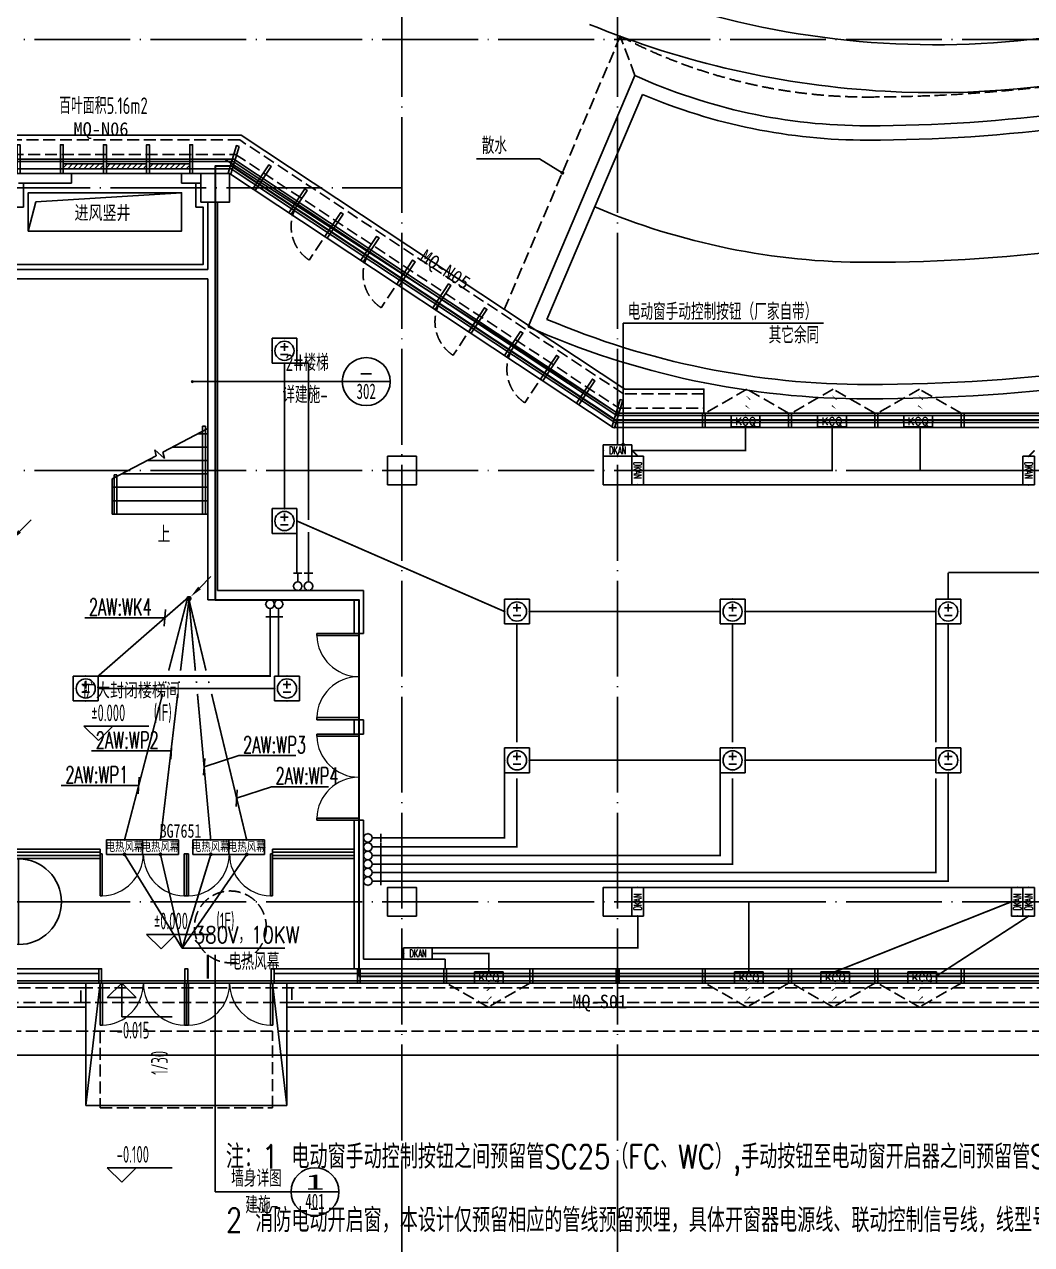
# Model space of a CAD drawing. Extents: x -228436 to 663611, y -207485 to 163917.
# Drawn here: x 120 to 21140, y -7156 to 18312 of the extents above; entities that cross this region are included whole.
import ezdxf
from ezdxf.enums import TextEntityAlignment as Align

# ---------------------------------------------------------------- set-up
doc = ezdxf.new("R2010")
doc.units = 0
doc.header["$LTSCALE"] = 1000
for name, pattern in [('13#楼幕墙$0$DASH', [0.35, 0.25, -0.1]), ('DASH', [0.35, 0.25, -0.1]), ('X-104 13#平面$0$109 3#平面$0$DASH', [0.35, 0.25, -0.1]), ('X-104 13#平面$0$109-34 轴网$0$L1$0$$AUDIT_BAD_LTYPE1', [0]), ('X-104 13#平面$0$ACAD_ISO05W100', [34, 24, -3, 0.5, -3, 0.5, -3]), ('X-104 13#平面$0$DASH', [0.35, 0.25, -0.1]), ('X-104 13#平面$0$DOTE', [2.42, 2, -0.2, 0.02, -0.2])]:
    doc.linetypes.add(name, pattern=pattern)
doc.layers.get('0').update_dxf_attribs({"linetype": 'CONTINUOUS'})
doc.layers.get('Defpoints').update_dxf_attribs({"linetype": 'CONTINUOUS'})
doc.layers.add('13#楼幕墙$0$04-不打印_辅助线', color=8, linetype='CONTINUOUS', plot=False)
doc.layers.add('X-104 13#平面$0$04-不打印_辅助线', color=8, linetype='CONTINUOUS', plot=False)
for name, color, linetype in [('13#楼幕墙$0$A-C_幕墙龙骨', 8, 'CONTINUOUS'), ('13#楼幕墙$0$A-C_玻璃幕墙', 8, 'CONTINUOUS'), ('13#楼幕墙$0$A-C_窗', 8, 'CONTINUOUS'), ('13#楼幕墙$0$A-C_门', 8, 'CONTINUOUS'), ('DIM-动力', 80, 'CONTINUOUS'), ('DIM-插座', 80, 'CONTINUOUS'), ('EQUIP-动力', 80, 'CONTINUOUS'), ('EQUIP-照明', 80, 'CONTINUOUS'), ('LWIRE', 80, 'CONTINUOUS'), ('TEL_TEXT', 7, 'CONTINUOUS'), ('WIRE-动力控制', 160, 'DASH'), ('WIRE-插座', 160, 'CONTINUOUS'), ('X-104 13#平面$0$01-标注_标高', 8, 'CONTINUOUS'), ('X-104 13#平面$0$01-标注_符号', 8, 'CONTINUOUS'), ('X-104 13#平面$0$02-TEXT_房间', 9, 'CONTINUOUS'), ('X-104 13#平面$0$02-TEXT_标注', 8, 'CONTINUOUS'), ('X-104 13#平面$0$02-TEXT_门窗', 8, 'CONTINUOUS'), ('X-104 13#平面$0$A-C_玻璃幕墙', 8, 'CONTINUOUS'), ('X-104 13#平面$0$A-C_门', 8, 'CONTINUOUS'), ('X-104 13#平面$0$A-E_栏杆', 8, 'CONTINUOUS'), ('X-104 13#平面$0$A-E_楼梯', 171, 'CONTINUOUS'), ('X-104 13#平面$0$A-E_电梯', 8, 'CONTINUOUS'), ('X-104 13#平面$0$A-I_卫-洁具', 8, 'CONTINUOUS'), ('X-104 13#平面$0$A-O_散水', 8, 'CONTINUOUS'), ('X-104 13#平面$0$A-SUR_保温', 8, 'CONTINUOUS'), ('X-104 13#平面$0$A-TECH_结构', 8, 'CONTINUOUS'), ('X-104 13#平面$0$A_AXIS-轴线', 8, 'X-104 13#平面$0$DOTE'), ('X-104 13#平面$0$A_STR-砌块墙', 7, 'CONTINUOUS'), ('X-104 13#平面$0$A_STR-砼柱', 7, 'CONTINUOUS'), ('X-104 13#平面$0$DIM_SYMB', 3, 'CONTINUOUS'), ('X-104 13#平面$0$DOOR_FIRE', 8, 'CONTINUOUS'), ('X-104 13#平面$0$M-场地 车库入口', 8, 'CONTINUOUS'), ('X-104 13#平面$0$M-绿化 首层轮廓', 197, 'CONTINUOUS'), ('X-104 13#平面$0$M-道路 边线', 151, 'CONTINUOUS'), ('内审意见修改', 2, 'CONTINUOUS')]:
    doc.layers.add(name, color=color, linetype=linetype)
doc.layers.add('X-104 13#平面$0$000套内', color=8, linetype='CONTINUOUS', lineweight=30, plot=False)
doc.styles.add('_TEL_DIM', font='ROMANS2', dxfattribs={"width": 0.8, "height": 3.5, "bigfont": 'HZDF2'})
doc.styles.get("Standard").update_dxf_attribs({"font": 'GBENOR', "bigfont": 'GBCBIG'})
doc.styles.add('X-104 13#平面$0$_TCH_AXIS', font='STXIHEI.TTF', dxfattribs={"width": 0.75})
doc.styles.add('X-104 13#平面$0$_TCH_DIM', font='ros1.shx', dxfattribs={"width": 0.8, "bigfont": 'jd.shx'})
doc.styles.add('X-104 13#平面$0$_TCH_LABEL', font='STXIHEI.TTF', dxfattribs={"width": 0.75})
doc.styles.add('X-104 13#平面$0$_TCH_SPACE', font='STXIHEI.TTF', dxfattribs={"width": 0.75, "height": 5})
doc.styles.add('X-104 13#平面$0$_TCH_WINDOW', font='STXIHEI.TTF', dxfattribs={"width": 0.75, "height": 3.5})
doc.styles.add('X-104 13#平面$0$Standard', font='ros1.shx', dxfattribs={"width": 0.75, "bigfont": 'jd.shx'})

# ---------------------------------------------------------------- blocks, each defined once
blk = doc.blocks.new('X-104 13#平面$0$轴网')
at = {"layer": 'X-104 13#平面$0$A_AXIS-轴线', "linetype": 'X-104 13#平面$0$DOTE'}
for p, q in [((8000, -7401), (8000, 24620.3)), ((12500, -7401), (12500, 24620.3)), ((60408.4, 18000), (-2925, 18000)), ((60408.4, 9000), (-2925, 9000)), ((60408.4, 0), (-2925, 0))]:
    blk.add_line(p, q, dxfattribs=at)
blk = doc.blocks.new('13#楼幕墙$0$A$C1D2C5D5E')
at = {"layer": '13#楼幕墙$0$04-不打印_辅助线'}
for points in [[(0, 893), (0, -893)], [(-200, -400), (-200, 400)], [(-893, 0), (893, 0)]]:
    blk.add_lwpolyline(points, dxfattribs=at)
blk.add_circle((0, 0), 893, dxfattribs=at)
blk = doc.blocks.new('*U148')
h = blk.add_hatch()
h.set_pattern_fill('ANSI31', color=256, scale=50)
h.set_pattern_definition([(45, (-55312.376, 120006.8), (-56.1266, 56.1266), [])])
h.paths.add_polyline_path([(-840, 100), (0, 100), (0, 200), (-840, 200)])
for points in [[(-840, 0), (0, 0), (0, 300), (-840, 300)], [(-840, 100), (0, 100), (0, 200), (-840, 200)]]:
    blk.add_lwpolyline(points, close=True)
blk = doc.blocks.new('13#楼幕墙$0$A$C62EA228A')
at = {"linetype": '13#楼幕墙$0$DASH'}
blk.add_lwpolyline([(10, -300), (-860, -797), (-1730, -300)], dxfattribs=at)
at = {"layer": '13#楼幕墙$0$A-C_玻璃幕墙', "color": 1}
blk.add_lwpolyline([(-889, -674, 0, 25, 0), (-792, -580, 0, 0, 0), (-890, -456, 25, 0, 0), (-786, -374, 0, 0, 0)], format="xyseb", dxfattribs=at)
blk = doc.blocks.new('13#楼幕墙$0$A$C19832372')
blk.add_lwpolyline([(-384, -466), (-334, -498), (-8, 5), (-59, 38)], close=True)
blk = doc.blocks.new('13#楼幕墙$0$A$C7A413A1D')
blk.add_lwpolyline([(-70, -300), (-10, -300), (-10, 0), (-70, 0)], close=True)
blk = doc.blocks.new('*U133')
at = {"layer": '13#楼幕墙$0$A-C_幕墙龙骨', "rotation": 32.87626175215657}
blk.add_blockref('13#楼幕墙$0$A$C19832372', (40, 300), dxfattribs=at)
blk = doc.blocks.new('*U134')
at = {"layer": '13#楼幕墙$0$A-C_幕墙龙骨', "color": 0, "linetype": 'ByBlock', "lineweight": -2}
for p in [(0, 0), (900, 0), (1800, 0), (2700, 0), (3600, 0)]:
    blk.add_blockref('*U133', p, dxfattribs=at)
blk = doc.blocks.new('13#楼幕墙$0$A$C2CD63A88')
at = {"linetype": '13#楼幕墙$0$DASH'}
blk.add_lwpolyline([(-10, 720), (-10, -120)], dxfattribs=at)
blk.add_arc((-10, 720), 840, 270, 360, dxfattribs=at)
blk = doc.blocks.new('13#楼幕墙$0$$DorLib2D$00000002')
for p, q in [((-0.5, 0), (-0.5, 0.4875)), ((-0.475, 0.4875), (-0.5, 0.4875)), ((-0.475, 0), (-0.475, 0.4875)), ((0.475, 0), (0.475, 0.4875)), ((0.475, 0.4875), (0.5, 0.4875)), ((0.5, 0), (0.5, 0.4875)), ((-0.5, 0), (-0.475, 0)), ((0.5, 0), (0.475, 0))]:
    blk.add_line(p, q)
at = {"lineweight": 13}
for centre, start, end in [((-0.4875, 0), 0, 88.53072), ((0.4875, 0), 91.46928, 180)]:
    blk.add_arc(centre, 0.4875, start, end, dxfattribs=at)
blk = doc.blocks.new('13#楼幕墙')
at = {"layer": '13#楼幕墙$0$A-C_幕墙龙骨'}
for points in [[(4604, 15766), (4546, 15783), (4374, 15209), (4431, 15191)], [(12381, 9909), (12438, 9891), (12611, 10466), (12554, 10483)]]:
    blk.add_lwpolyline(points, close=True, dxfattribs=at)
at = {"layer": '13#楼幕墙$0$A-C_玻璃幕墙'}
for p, q in [((4478, 15450), (-850, 15450)), ((4432, 15300), (-700, 15300)), ((12440, 10000), (4432, 15300)), ((12485, 10150), (4478, 15450)), ((4402, 15200), (-600, 15200)), ((12410, 9900), (4402, 15200)), ((38000, 10000), (12440, 10000)), ((37850, 10150), (12485, 10150)), ((38100, 9900), (12410, 9900)), ((-700, -1500), (1670, -1500)), ((-600, -1400), (1670, -1400)), ((5330, -1400), (21800, -1400)), ((5330, -1500), (21900, -1500)), ((-850, -1650), (1670, -1650)), ((5330, -1650), (22050, -1650))]:
    blk.add_line(p, q, dxfattribs=at)
blk.add_lwpolyline([(4493, 15500), (-900, 15500), (-900, -1700), (22100, -1700), (22100, -1100), (58400, -1100), (58400, 18960), (53293, 23245), (37800, 14300), (37800, 10200), (12500, 10200), (4493, 15500)], dxfattribs=at)
blk.add_blockref('13#楼幕墙$0$A$C1D2C5D5E', (0, 0))
at = {"layer": '13#楼幕墙$0$A-C_幕墙龙骨'}
for name, p in [('*U134', (0, 15500)), ('13#楼幕墙$0$A$C7A413A1D', (14340, 10200)), ('13#楼幕墙$0$A$C7A413A1D', (16140, 10200)), ('13#楼幕墙$0$A$C7A413A1D', (17940, 10200)), ('13#楼幕墙$0$A$C7A413A1D', (19740, 10200)), ('13#楼幕墙$0$A$C7A413A1D', (1740, -1400)), ('13#楼幕墙$0$A$C7A413A1D', (3540, -1400)), ('13#楼幕墙$0$A$C7A413A1D', (5340, -1400)), ('13#楼幕墙$0$A$C7A413A1D', (7140, -1400)), ('13#楼幕墙$0$A$C7A413A1D', (8940, -1400)), ('13#楼幕墙$0$A$C7A413A1D', (10740, -1400)), ('13#楼幕墙$0$A$C7A413A1D', (12540, -1400)), ('13#楼幕墙$0$A$C7A413A1D', (14340, -1400)), ('13#楼幕墙$0$A$C7A413A1D', (16140, -1400)), ('13#楼幕墙$0$A$C7A413A1D', (17940, -1400)), ('13#楼幕墙$0$A$C7A413A1D', (19740, -1400))]:
    blk.add_blockref(name, p, dxfattribs=at)
at = {"layer": '13#楼幕墙$0$A-C_幕墙龙骨', "rotation": 359.3762617522031}
for p in [(5278, 15340), (6028, 14843), (6779, 14347), (7529, 13850), (8280, 13353), (9030, 12856), (9781, 12360), (10531, 11863), (11282, 11366), (12032, 10869)]:
    blk.add_blockref('13#楼幕墙$0$A$C19832372', p, dxfattribs=at)
at = {"layer": '13#楼幕墙$0$A-C_窗', "rotation": 180}
for p in [(930, 15500), (1830, 15500), (2730, 15500)]:
    blk.add_blockref('*U148', p, dxfattribs=at)
at = {"layer": '13#楼幕墙$0$A-C_窗', "xscale": -1}
for name, p, rotation in [('13#楼幕墙$0$A$C2CD63A88', (6121, 13499), 326.5000000000051), ('13#楼幕墙$0$A$C2CD63A88', (7622, 12505), 326.5000000000002), ('13#楼幕墙$0$A$C2CD63A88', (9123, 11512), 326.4999420099859), ('13#楼幕墙$0$A$C2CD63A88', (10624, 10518), 326.4999999998761), ('13#楼幕墙$0$A$C62EA228A', (16060, 9900), 180), ('13#楼幕墙$0$A$C62EA228A', (17860, 9900), 180), ('13#楼幕墙$0$A$C62EA228A', (19660, 9900), 180)]:
    blk.add_blockref(name, p, dxfattribs=dict(at, rotation=rotation))
at = {"layer": '13#楼幕墙$0$A-C_窗'}
for p in [(10660, -1400), (16060, -1400), (17860, -1400), (19660, -1400)]:
    blk.add_blockref('13#楼幕墙$0$A$C62EA228A', p, dxfattribs=at)
at = {"layer": '13#楼幕墙$0$A-C_门', "xscale": -1800, "yscale": -1800, "zscale": 100}
for p in [(2603, -1700), (4403, -1700)]:
    blk.add_blockref('13#楼幕墙$0$$DorLib2D$00000002', p, dxfattribs=at)
blk = doc.blocks.new('X-104 13#平面$0$jtrsyt')
at = {"ltscale": 0.02}
for p, q in [((62, 422), (-4493, -3005)), ((0, 0), (-4075, -3066))]:
    blk.add_line(p, q, dxfattribs=at)
for centre, radius, start, end in [((9589, 7215), 11700, 215.4896, 239.9998), ((9589, 7215), 12000, 216.9589, 239.9998), ((9589, 7215), 14550, 216.9589, 239.9998), ((9589, 7215), 17400, 215.971, 239.9998), ((20030, 25300), 32583, 239.9998, 270), ((9589, 7215), 17100, 216.9589, 239.9998), ((20030, 25300), 32883, 239.9998, 270), ((20030, 25300), 35433, 239.9998, 270), ((20030, 25300), 37983, 239.9998, 270), ((20030, 25300), 38283, 239.9998, 270)]:
    blk.add_arc(centre, radius, start, end, dxfattribs=at)
blk = doc.blocks.new('X-104 13#平面$0$A$C0BB3323F')
at = {"layer": 'Defpoints'}
blk.add_lwpolyline([(59300, 600), (59300, 20660), (54205, 24935), (38700, 16000), (38700, 11900), (13400, 11900), (5393, 17200), (0, 17200), (0, 0), (23000, 0), (23000, 600)], close=True, dxfattribs=at)
at = {"layer": 'X-104 13#平面$0$M-绿化 首层轮廓'}
for p, q in [((12815, 20012), (12815, 20012)), ((24200, -1500), (-1500, -1500))]:
    blk.add_line(p, q, dxfattribs=at)
for start, end in [(266.8331, 300.0409), (247.6701, 266.8331)]:
    blk.add_arc((20034, 37588), 19000, start, end, dxfattribs=at)
at = {"layer": 'X-104 13#平面$0$M-道路 边线'}
blk.add_arc((20034, 37588), 18000, 247.6701, 300.0409, dxfattribs=at)
blk = doc.blocks.new('X-104 13#平面$0$$DorLib2D$00000002')
for p, q in [((-0.5, 0), (-0.5, 0.4875)), ((-0.475, 0.4875), (-0.5, 0.4875)), ((-0.475, 0), (-0.475, 0.4875)), ((0.475, 0), (0.475, 0.4875)), ((0.475, 0.4875), (0.5, 0.4875)), ((0.5, 0), (0.5, 0.4875)), ((-0.5, 0), (-0.475, 0)), ((0.5, 0), (0.475, 0))]:
    blk.add_line(p, q)
at = {"lineweight": 13}
for centre, start, end in [((-0.4875, 0), 0, 88.53072), ((0.4875, 0), 91.46928, 180)]:
    blk.add_arc(centre, 0.4875, start, end, dxfattribs=at)
blk = doc.blocks.new('_FZHK')
blk.add_lwpolyline([(-0.5, -0.5), (0.5, -0.5), (0.5, 0.5), (-0.5, 0.5)], close=True)
blk = doc.blocks.new('X-104 13#平面$0$$WINLIB2D$00000001')
at = {"color": 0}
for points in [[(-0.5, 0.5), (-0.5, -0.5)], [(-0.5, 0.5), (0.5, 0.5)], [(0.5, -0.5), (0.5, 0.5)], [(0.5, 0.167), (-0.5, 0.167)], [(0.5, -0.167), (-0.5, -0.167)], [(-0.5, -0.5), (0.5, -0.5)]]:
    blk.add_lwpolyline(points, dxfattribs=at)
blk = doc.blocks.new('X-104 13#平面')
at = {"layer": 'X-104 13#平面$0$000套内'}
blk.add_lwpolyline([(7100, -1550), (21950, -1550), (21950, -950), (48400, -950), (48400, 11050), (53400, 11050), (53400, 18100), (58250, 18100), (58250, 18890), (53289.1, 23052.7), (37950, 14213.3), (37950, 10050), (12454.9, 10050), (4447.4, 15350), (4100, 15350), (4100, 6300), (7100, 6300), (7100, -1550)], dxfattribs=at)
at = {"layer": 'X-104 13#平面$0$01-标注_标高'}
for p, q in [((1663.1, 3362.9), (1363.1, 3662.9)), ((1363.1, 3662.9), (2719.6, 3662.9)), ((1663.1, 3362.9), (1963.1, 3662.9)), ((2970.8, -981.7), (2670.8, -681.7)), ((2670.8, -681.7), (4027.4, -681.7)), ((2970.8, -981.7), (3270.8, -681.7)), ((2150, -1700), (1850, -2000)), ((2150, -1700), (2450, -2000)), ((2150, -1700), (2150, -2400)), ((1850, -2000), (2450, -2000)), ((2150, -2400), (3206.6, -2400)), ((2150, -5851.9), (1850, -5551.9)), ((1850, -5551.9), (3206.6, -5551.9)), ((2150, -5851.9), (2450, -5551.9))]:
    blk.add_line(p, q, dxfattribs=at)
at = {"layer": 'X-104 13#平面$0$01-标注_符号'}
for p, q in [((10870.5, 15503.9), (9558.6, 15503.9)), ((11345.8, 15214.3), (10870.5, 15503.9)), ((3638.9, 10856.8), (4946, 10856.8)), ((4946, 10856.8), (6753.4, 10856.8)), ((7753.4, 10856.8), (6753.4, 10856.8)), ((4100, -1104.8), (4100, -6052)), ((4100, -6052), (5684.1, -6052)), ((6684.1, -6052), (5684.1, -6052))]:
    blk.add_line(p, q, dxfattribs=at)
at = {"layer": 'X-104 13#平面$0$01-标注_符号', "const_width": 40}
blk.add_lwpolyline([(11362.8, 15203.9, 1), (11328.7, 15224.7, 1)], format="xyb", close=True, dxfattribs=at)
at = {"layer": 'X-104 13#平面$0$01-标注_符号', "const_width": 50}
blk.add_lwpolyline([(3950, -1104.8), (3950, -1604.8)], dxfattribs=at)
at = {"layer": 'X-104 13#平面$0$01-标注_符号', "linetype": 'X-104 13#平面$0$109-34 轴网$0$L1$0$$AUDIT_BAD_LTYPE1'}
blk.add_lwpolyline([(3335.1, -2672.3, 0, 0, 0), (3335.1, -3482.5, 80, 0, 0), (3335.1, -3782.5, 0, 0, 0)], format="xyseb", dxfattribs=at)
at = {"layer": 'X-104 13#平面$0$01-标注_符号'}
for centre, radius in [((7253.4, 10856.8), 500), ((3623.5, 10856.8), 15.4), ((6184.1, -6052), 500)]:
    blk.add_circle(centre, radius, dxfattribs=at)
at = {"layer": 'X-104 13#平面$0$A-C_玻璃幕墙', "linetype": 'X-104 13#平面$0$DASH'}
blk.add_lwpolyline([(22100, -1700), (22100, -2700), (-900, -2700), (-900, -1700)], dxfattribs=at)
blk.add_lwpolyline([(5300, -2700), (1700, -2700), (1700, -4300), (5300, -4300)], close=True, dxfattribs=at)
at = {"layer": 'X-104 13#平面$0$A-E_栏杆'}
for p, q in [((3840, 8090), (3840, 9926)), ((3840, 9926), (3900, 9926)), ((3900, 8090), (3900, 9926)), ((1990, 8090), (1990, 8911.8)), ((1990, 8911.8), (2050, 8911.8)), ((2050, 8090), (2050, 8911.8)), ((1990, 8090), (2050, 8090)), ((3840, 8090), (3900, 8090))]:
    blk.add_line(p, q, dxfattribs=at)
at = {"layer": 'X-104 13#平面$0$A-E_楼梯'}
for p, q in [((1400, -4250), (1400, -1700)), ((1400, -1700), (5600, -1700)), ((1700, -1700), (1400, -4250)), ((5300, -1700), (5600, -4250)), ((5600, -4250), (5600, -1700)), ((1400, -4250), (5600, -4250))]:
    blk.add_line(p, q, dxfattribs=at)
at = {"layer": 'X-104 13#平面$0$A-E_电梯'}
for p, q in [((3950, 9876), (3011.8, 9382.5)), ((3748.5, 9770), (3950, 9770)), ((3950, 8090), (3950, 9876)), ((3041.6, 9250.9), (2842.5, 9431.7)), ((2842.5, 9431.7), (2870.5, 9308.2)), ((3216.2, 9490), (3950, 9490)), ((2870.5, 9308.2), (1950, 8824)), ((2683.8, 9210), (3950, 9210)), ((3011.8, 9382.5), (3041.6, 9250.9)), ((2151.5, 8930), (3950, 8930)), ((1950, 8090), (1950, 8824)), ((1950, 8650), (3950, 8650)), ((1950, 8370), (3950, 8370)), ((1950, 8090), (3950, 8090))]:
    blk.add_line(p, q, dxfattribs=at)
at = {"layer": 'X-104 13#平面$0$A-I_卫-洁具', "linetype": 'X-104 13#平面$0$DASH'}
blk.add_circle((4418.2, -525.2), 750, dxfattribs=at)
at = {"layer": 'X-104 13#平面$0$A-O_散水', "linetype": 'X-104 13#平面$0$DASH'}
for p, q in [((1300, -1800), (5700, -1800)), ((5700, -2100), (1300, -2100))]:
    blk.add_line(p, q, dxfattribs=at)
at = {"layer": 'X-104 13#平面$0$A-O_散水', "linetype": 'X-104 13#平面$0$109 3#平面$0$DASH'}
blk.add_lwpolyline([(38135.7, 22616.7), (37685.2, 23395.8), (33703.1, 21092.9, -0.1316535), (17714.7, 16796.6, -0.1214187), (12555.5, 18064.3), (10136, 12364.3)], format="xyb", dxfattribs=at)
at = {"layer": 'X-104 13#平面$0$A-O_散水'}
for points in [[(1400, -2200), (1400, -1700), (-900, -1700), (-900, 7700), (-5400, 7700), (-5400, 17700), (-600, 17700), (-600, 15500), (4492.6, 15500), (12500, 10200), (14300, 10200), (14300, 10700), (12650.5, 10700), (4643.1, 16000), (-100, 16000), (-100, 18200), (-5900, 18200), (-5900, 7200), (-1400, 7200), (-1400, -2200)], [(51800, -1600), (51800, -1100), (22100, -1100), (22100, -1700), (5600, -1700), (5600, -2200), (22600, -2200), (22600, -1600)]]:
    blk.add_lwpolyline(points, close=True, dxfattribs=at)
at = {"layer": 'X-104 13#平面$0$A-O_散水', "linetype": 'X-104 13#平面$0$DASH'}
for points in [[(1300, -2100), (1300, -1800), (-1000, -1800), (-1000, 7600), (-5500, 7600), (-5500, 17800), (-500, 17800), (-500, 15600), (4522.7, 15600), (12530.1, 10300), (14300, 10300), (14300, 10600), (12620.4, 10600), (4613, 15900), (-200, 15900), (-200, 18100), (-5800, 18100), (-5800, 7300), (-1300, 7300), (-1300, -2100)], [(51700, -1500), (51700, -1200), (22200, -1200), (22200, -1800), (5700, -1800), (5700, -2100), (22500, -2100), (22500, -1500)]]:
    blk.add_lwpolyline(points, close=True, dxfattribs=at)
at = {"layer": 'X-104 13#平面$0$A-O_散水', "linetype": 'X-104 13#平面$0$109 3#平面$0$DASH'}
blk.add_lwpolyline([(12860.6, 17247.4), (12555.5, 18064.3)], dxfattribs=at)
at = {"layer": 'X-104 13#平面$0$A-SUR_保温'}
blk.add_lwpolyline([(100, 15000), (100, 14500), (-300, 14500), (-300, 13300), (3850, 13300), (3850, 14500), (3700, 14500), (3700, 15000)], dxfattribs=at)
at = {"layer": 'X-104 13#平面$0$A-TECH_结构'}
for points in [[(58350, -1050), (58350, 18936.6), (53287.9, 23184.2), (37850, 14271.1), (37850, 10150), (12485, 10150), (4477.5, 15450), (-850, 15450), (-850, -1650), (22050, -1650), (22050, -1050)], [(200, 14000), (3400, 14000), (3400, 14800), (200, 14800)]]:
    blk.add_lwpolyline(points, close=True, dxfattribs=at)
blk.add_lwpolyline([(200, 14000), (360.6, 14608.1), (3400, 14800)], dxfattribs=at)
at = {"layer": 'X-104 13#平面$0$A_AXIS-轴线', "linetype": 'X-104 13#平面$0$DOTE'}
blk.add_line((-2925, 14900), (8000, 14900), dxfattribs=at)
at = {"layer": 'X-104 13#平面$0$A_STR-砌块墙'}
for p, q in [((0, 15200), (1100, 15200)), ((1100, 15200), (1100, 15000)), ((3400, 15200), (3800, 15200)), ((3400, 15200), (3400, 15000)), ((0, 15000), (1100, 15000)), ((3400, 15000), (3800, 15000)), ((3950, 13200), (3950, 14600)), ((4150, 13100), (4150, 14600)), ((-400, 13200), (3950, 13200)), ((-200, 13000), (3950, 13000)), ((3950, 6300), (3950, 13000)), ((4150, 6500), (4150, 13100)), ((4150, 6500), (7200, 6500)), ((7200, 5600), (7200, 6500)), ((3950, 6300), (7000, 6300)), ((7000, 6300), (7000, 5600)), ((7000, 5600), (7200, 5600)), ((7200, 3800), (7000, 3800)), ((7000, 3800), (7000, 3500)), ((7200, 3500), (7200, 3800)), ((7000, 3500), (7200, 3500)), ((7200, 1700), (7000, 1700)), ((7000, 1700), (7000, 1100)), ((7200, 1000), (7200, 1700)), ((7000, 900), (7000, 1100)), ((7000, -1300), (7000, 900)), ((7200, -1200), (7200, 1000)), ((7200, -1200), (8900, -1200)), ((8900, -1200), (8900, -1400)), ((7000, -1400), (7000, -1300)), ((7000, -1400), (7200, -1400)), ((7200, -1400), (7200, -1400)), ((7200, -1400), (8900, -1400))]:
    blk.add_line(p, q, dxfattribs=at)
at = {"layer": 'X-104 13#平面$0$DIM_SYMB'}
blk.add_lwpolyline([(3025, 7950, 0, 0, 0), (3025, 8910, 80, 0, 0), (3025, 9210, 0, 0, 0)], format="xyseb", dxfattribs=at)
for name, p in [('X-104 13#平面$0$A$C0BB3323F', (-900, -1700)), ('X-104 13#平面$0$轴网', (0, 0))]:
    blk.add_blockref(name, p)
at = {"layer": 'X-104 13#平面$0$A-C_门', "zscale": 200}
for name, p, xscale, yscale in [('X-104 13#平面$0$$WINLIB2D$00000001', (550, 1000), 2300.000000003389, 200), ('X-104 13#平面$0$$WINLIB2D$00000001', (6150, 1000), 1699.999999996708, -200), ('X-104 13#平面$0$$DorLib2D$00000002', (2600, 1000), -1800, -1800), ('X-104 13#平面$0$$DorLib2D$00000002', (4400, 1000), -1800, -1800)]:
    blk.add_blockref(name, p, dxfattribs=dict(at, xscale=xscale, yscale=yscale))
at = {"layer": 'X-104 13#平面$0$A-TECH_结构'}
blk.add_blockref('13#楼幕墙', (0, 0), dxfattribs=at)
at = {"layer": 'X-104 13#平面$0$A_STR-砼柱'}
for p, xscale, yscale, zscale in [((4100, 14900), 600, 600, 600), ((8000, 9000), 600, 600, 600), ((12500, 9000), 600, 600, 600), ((8000, 0), 599.9999999999991, 599.9999999999991, 599.9999999999991), ((12500, 0), 600, 600, 600)]:
    blk.add_blockref('_FZHK', p, dxfattribs=dict(at, xscale=xscale, yscale=yscale, zscale=zscale))
at = {"layer": 'X-104 13#平面$0$DOOR_FIRE', "xscale": 1800, "yscale": 1800, "zscale": 200, "rotation": 90}
for p in [(7100, 4700), (7100, 2600)]:
    blk.add_blockref('X-104 13#平面$0$$DorLib2D$00000002', p, dxfattribs=at)
at = {"layer": 'X-104 13#平面$0$M-场地 车库入口', "ltscale": 200, "rotation": 30.04109946673724}
blk.add_blockref('X-104 13#平面$0$jtrsyt', (13018, 16850.5), dxfattribs=at)
at = {"layer": 'X-104 13#平面$0$01-标注_标高', "color": 7, "style": 'X-104 13#平面$0$_TCH_DIM', "width": 0.64}
for s, p in [('%%P0.000', (1516.3, 3767.9)), ('(1F)', (2819.6, 3767.9)), ('%%P0.000', (2824.1, -576.7)), ('(1F)', (4127.4, -576.7)), ('-0.015', (2045.9, -2855)), ('-0.100', (2045.9, -5446.9))]:
    blk.add_text(s, height=350, dxfattribs=at).set_placement(p)
at = {"layer": 'X-104 13#平面$0$01-标注_符号', "color": 7, "style": 'X-104 13#平面$0$_TCH_DIM', "width": 0.8}
for s, p in [('散水', (9663.6, 15608.9)), ('2#楼梯', (5570.2, 11077.6)), ('详建施-', (5502.9, 10407.2)), ('墙身详图', (4435.2, -5947)), ('建施-', (4731.1, -6501.6))]:
    blk.add_text(s, height=347.29, dxfattribs=at).set_placement(p)
at = {"layer": 'X-104 13#平面$0$01-标注_符号', "color": 7, "style": 'X-104 13#平面$0$_TCH_LABEL'}
for s, height, width, p, p2 in [('-', 322, 3.75, (7052.1, 10897.1), (7454.6, 10897.1)), ('302', 321.99, 0.749097, (7052.1, 10494.6), (7454.6, 10494.6)), ('1', 322, 2.247292, (5982.9, -6011.8), (6385.4, -6011.8)), ('401', 321.99, 0.749097, (5982.9, -6414.3), (6385.4, -6414.3))]:
    blk.add_text(s, height=height, dxfattribs=dict(at, width=width)).set_placement(p, p2, align=Align.FIT)
at = {"layer": 'X-104 13#平面$0$01-标注_符号', "color": 7, "linetype": 'X-104 13#平面$0$109-34 轴网$0$L1$0$$AUDIT_BAD_LTYPE1', "style": 'X-104 13#平面$0$_TCH_DIM', "width": 0.64}
blk.add_text('1/30', height=350, rotation=90, dxfattribs=at).set_placement((3113.4, -3611.4))
at = {"layer": 'X-104 13#平面$0$02-TEXT_房间', "style": 'X-104 13#平面$0$_TCH_SPACE', "width": 0.75}
for s, p in [('进风竖井', (1166.3, 14240.2)), ('扩大封闭楼梯间', (1322, 4274))]:
    blk.add_text(s, height=285.43, dxfattribs=at).set_placement(p)
at = {"layer": 'X-104 13#平面$0$02-TEXT_标注', "linetype": 'X-104 13#平面$0$ACAD_ISO05W100', "style": 'X-104 13#平面$0$_TCH_AXIS'}
for s, p in [('MQ-N06', (1144.5, 15989.4)), ('MQ-S01', (11553, -2221.5))]:
    blk.add_text(s, height=281.25, dxfattribs=at).set_placement(p)
blk.add_text('MQ-N05', height=281.25, rotation=326.5, dxfattribs=at).set_placement((8349, 13398.4))
at = {"layer": 'X-104 13#平面$0$02-TEXT_门窗', "style": 'X-104 13#平面$0$_TCH_WINDOW', "width": 0.75}
blk.add_text('BG7651', height=285.43, dxfattribs=at).set_placement((2941.1, 1337.2))
at = {"layer": 'X-104 13#平面$0$04-不打印_辅助线', "style": 'X-104 13#平面$0$Standard', "width": 0.75}
blk.add_text('百叶面积5.16m2', height=347.29, dxfattribs=at).set_placement((844.3, 16441.6))
at = {"layer": 'X-104 13#平面$0$DIM_SYMB', "color": 7, "style": 'X-104 13#平面$0$_TCH_DIM', "width": 0.8}
blk.add_text('上', height=347.3, dxfattribs=at).set_placement((2902.4, 7495))
blk = doc.blocks.new('104 13#平面')
blk.add_blockref('X-104 13#平面', (0, 0))
blk = doc.blocks.new('$equip$00001344')
for p, q in [((0.65, 0.65), (-0.65, 0.65)), ((-0.65, 0.65), (-0.65, -0.65)), ((0.65, -0.65), (0.65, 0.65)), ((-0.2, 0.2), (0.2, 0.2)), ((0, 0), (0, 0.4)), ((-0.2, -0.2), (0.2, -0.2)), ((-0.65, -0.65), (0.65, -0.65))]:
    blk.add_line(p, q)
blk.add_circle((0, 0), 0.5)
for p in [(0, 0.65), (-0.65, 0), (0.65, 0), (0, -0.65)]:
    blk.add_point(p)
at = {"flags": 9}
blk.add_attdef('A', (0, 0), '', height=0.00002, dxfattribs=at)
blk = doc.blocks.new('$equip$00002672')
for p, q in [((0.222, 0.889), (-0.222, 0.889)), ((0, 0.444), (0, 0.889))]:
    blk.add_line(p, q)
blk.add_circle((0, 0.222), 0.222)
for p in [(0, 0.889), (-0.222, 0.222), (0, 0), (0.222, 0.222)]:
    blk.add_point(p)
at = {"color": 7, "style": '_TEL_DIM', "flags": 1}
for tag in ['A', 'REMARK']:
    blk.add_attdef(tag, text='', height=0.00002, dxfattribs=at).set_placement((0, 0), align=Align.MIDDLE_CENTER)
blk = doc.blocks.new('$equip$00001816')
for p, q in [((0.75, 0.6), (-0.75, 0.6)), ((-0.75, 0.6), (-0.75, 0)), ((0.75, 0), (0.75, 0.6)), ((-0.75, 0), (0.75, 0))]:
    blk.add_line(p, q)
for p in [(0, 0.6), (-0.75, 0.3), (0, 0), (0.75, 0.3)]:
    blk.add_point(p)
at = {"color": 7, "style": '_TEL_DIM'}
blk.add_attdef('$TEXT$', text='', height=0.4, dxfattribs=at).set_placement((0, 0.3), align=Align.MIDDLE_CENTER)
at = {"color": 7, "style": '_TEL_DIM', "flags": 1}
blk.add_attdef('A', text='', height=0.00002, dxfattribs=at).set_placement((0, 0), align=Align.MIDDLE_CENTER)
blk = doc.blocks.new('$TelecSys$00000078')
for p, q in [((1.15, 1.15), (0.55, 0.55)), ((0.104, 0.104), (0.104, 0.104)), ((-0.104, -0.104), (-0.104, -0.104))]:
    blk.add_line(p, q)
at = {"const_width": 0.142}
blk.add_lwpolyline([(-0.071, 0, 1), (0.071, 0, 1)], format="xyb", close=True, dxfattribs=at)
blk.add_solid([(0.62, 0.48), (0.48, 0.62), (0.1, 0.1)])
at = {"width": 0.8, "flags": 9}
blk.add_attdef('A', (0, 0), '', height=0.00002, dxfattribs=at)

msp = doc.modelspace()

# ---------------------------------------------------------------- linework, layer by layer
msp.add_lwpolyline([(-900, -1700), (21800, -1700), (21800, -1100), (58400, -1100), (58400, 18960), (53305, 23235), (37800, 14300), (37800, 10200), (12500, 10200), (4300, 15500), (-900, 15500), (-900, -1700)])
at = {"layer": 'DIM-动力'}
for p, q in [((12613.8, 9540), (12613.8, 12073)), ((12613.8, 12073), (16800.5, 12073)), ((2209.2, 989.1), (3412.4, -967)), ((2959.2, 989.1), (3412.4, -967)), ((4009.2, 989.1), (3412.4, -967)), ((4759.2, 989.1), (3412.4, -967)), ((3412.4, -967), (5555.1, -967))]:
    msp.add_line(p, q, dxfattribs=at)
at = {"layer": 'DIM-动力', "const_width": 40}
for points in [[(12613.8, 9520, 1), (12613.8, 9560, 1)], [(2198.7, 1006.1, 1), (2219.7, 972, 1)], [(2954.7, 1008.5, 1), (2963.7, 969.6, 1)], [(4015.1, 1008.2, 1), (4003.4, 969.9, 1)], [(4770.6, 1005.5, 1), (4747.9, 972.6, 1)]]:
    msp.add_lwpolyline(points, format="xyb", close=True, dxfattribs=at)
at = {"layer": 'DIM-插座', "color": 80}
msp.add_line((3039.2, 5751.6), (3062.9, 6100.8), dxfattribs=at)
for points in [[(2572.3, 5926.2), (1377.7, 5926.2)], [(3051, 5926.2), (2572.3, 5926.2)]]:
    msp.add_lwpolyline(points, dxfattribs=at)
at = {"layer": 'WIRE-动力控制', "color": 160, "const_width": 35}
for points in [[(6047.4, 7965.6), (6047.4, 11240), (5808, 11240)], [(5808, 7687.2), (5808, 6855.6)], [(6047.4, 6855.6), (6047.4, 7720.1)], [(1660, 4712), (5247.1, 4712), (5247.1, 5944.4)], [(5424.9, 5944.4), (5424.9, 4712)], [(10400, 5797.8), (10400, 3324.5)], [(14900, 5797.8), (14900, 3324.5)], [(19140, 5797.8), (19140, 3324.5)], [(14640, 2692), (14640, 965.2), (7555.6, 965.2)], [(7555.6, 1331.7), (10140, 1331.7), (10140, 2692)], [(7555.6, 431.9), (19400, 431.9), (19400, 2692)], [(10400, 2579.5), (10400, 1143), (7555.6, 1143)], [(19140, 2579.5), (19140, 609.7), (7555.6, 609.7)], [(7555.6, 787.4), (14900, 787.4), (14900, 2579.5)]]:
    msp.add_lwpolyline(points, dxfattribs=at)
at = {"layer": 'WIRE-插座', "color": 160, "const_width": 35}
for points in [[(5548, 8207.2), (5548, 11240)], [(12800, 9420), (15171.6, 9420), (15171.6, 9910)], [(13039, 9000), (16975, 9000), (16975, 9910)], [(20960, 9000), (18811.9, 9000), (18811.9, 9900)], [(12919, 9303.4), (12800, 9420)], [(21080, 9300), (21200, 9420)], [(20960, 8700), (13039, 8700)], [(5808, 7947.2), (10140, 6057.8)], [(19400, 6317.8), (19400, 6871.9)], [(19400, 6871.9), (30292.2, 6871.9)], [(3529.8, 6344.2), (1660, 4712)], [(10660, 6057.8), (14640, 6057.8)], [(15160, 6057.8), (19140, 6057.8)], [(19400, 5797.8), (19400, 3212)], [(1660, 4452), (5340, 4452)], [(14640, 2952), (10660, 2952)], [(19140, 2952), (15160, 2952)], [(13040, 300), (20720, 300)], [(15239.5, -1460), (15239.5, 0), (13040, 0)], [(17041.9, -1460), (20720, 0)], [(8633, -960), (12920, -960), (12920, -300)], [(19154.7, -1550), (21080, -300)], [(9812.2, -1460), (9812.2, -1080), (8633, -1080)]]:
    msp.add_lwpolyline(points, dxfattribs=at)
at = {"layer": 'WIRE-插座', "color": 160, "linetype": 'Continuous', "const_width": 35}
for points in [[(3511.7, 6286.4), (3130.7, 4824.5)], [(3553.4, 6299.6), (3378.4, 4824.5)], [(3553.4, 6299.6), (3687.6, 4824.5)], [(3555.9, 6299.7), (3910.2, 4824.5)], [(3072, 4599.5), (3062.9, 4564.5)], [(3351.8, 4599.5), (3347.6, 4564.5)], [(3708, 4599.5), (3711.2, 4564.5)], [(3964.2, 4599.5), (3972.6, 4564.5)], [(3004.3, 4339.5), (2209.2, 1289.1)], [(3320.9, 4339.5), (2959.2, 1289.1)], [(3731.7, 4339.5), (4009.2, 1289.1)], [(4026.7, 4339.5), (4759.2, 1289.1)]]:
    msp.add_lwpolyline(points, dxfattribs=at)
at = {"layer": '内审意见修改', "color": 50}
for p, q in [((3174.2, 2972.7), (3197.9, 3321.9)), ((3858.6, 2639.7), (3882.3, 2988.9)), ((2493.7, 2251.6), (2517.4, 2600.8)), ((4537.3, 1989.3), (4561, 2338.5))]:
    msp.add_line(p, q, dxfattribs=at)
for points in [[(2707.3, 3147.3), (1520.4, 3147.3)], [(3186, 3147.3), (2707.3, 3147.3)], [(3870.5, 2814.3), (4595, 3052)], [(4595, 3052), (5781.9, 3052)], [(2026.8, 2426.2), (886.3, 2426.2)], [(2505.6, 2426.2), (2026.8, 2426.2)], [(4549.1, 2163.9), (5273.7, 2401.7)], [(5273.7, 2401.7), (6468.3, 2401.7)]]:
    msp.add_lwpolyline(points, dxfattribs=at)

# ---------------------------------------------------------------- block references
msp.add_blockref('104 13#平面', (0, 0))
at = {"layer": 'EQUIP-动力', "color": 80, "xscale": 400, "yscale": 400, "zscale": 400}
for p in [(5548, 11500, 4000), (5548, 7947.2, 4000), (10400, 6057.8, 4000), (14900, 6057.8, 4000), (19400, 6057.8, 4000), (1400, 4452, 4000), (5600, 4452, 4000), (10400, 2952, 4000), (14900, 2952, 4000), (19400, 2952, 4000)]:
    msp.add_blockref('$equip$00001344', p, dxfattribs=at)
for p in [(15171.6, 9910), (16975, 9910), (18772.8, 9910), (9812.2, -1700), (15239.5, -1700), (17041.9, -1700), (18854.7, -1700)]:
    msp.add_blockref('$equip$00001816', p, dxfattribs=at).add_auto_attribs({'$TEXT$': 'KCQ'})
at = {"layer": 'EQUIP-动力', "color": 80}
ref = msp.add_blockref('$equip$00001816', (12500, 9300), dxfattribs=dict(at, xscale=400, yscale=400, zscale=400))
ref.add_attrib('$TEXT$', 'DKAN', dxfattribs={"layer": '0', "color": 7, "height": 160, "rotation": 360, "style": '_TEL_DIM', "width": 0.6}).set_placement((12500, 9420), align=Align.MIDDLE_CENTER)
ref = msp.add_blockref('$equip$00001816', (12799, 9003.4), dxfattribs=dict(at, xscale=400, yscale=400, zscale=400, rotation=269.9999999996855))
ref.add_attrib('$TEXT$', 'DKAN', dxfattribs={"layer": '0', "color": 7, "height": 160, "rotation": 270, "style": '_TEL_DIM', "width": 0.6}).set_placement((12919, 9003.4), align=Align.MIDDLE_CENTER)
ref = msp.add_blockref('$equip$00001816', (20960, 9000), dxfattribs=dict(at, xscale=400, yscale=400, zscale=400, rotation=269.9999999996855))
ref.add_attrib('$TEXT$', 'DKAN', dxfattribs={"layer": '0', "color": 7, "height": 160, "rotation": 270, "style": '_TEL_DIM', "width": 0.6}).set_placement((21080, 9000), align=Align.MIDDLE_CENTER)
ref = msp.add_blockref('$equip$00001816', (2209.2, 989.1), dxfattribs=dict(at, xscale=500, yscale=500, zscale=500))
ref.add_attrib('$TEXT$', '电热风幕', dxfattribs={"layer": '0', "color": 7, "height": 200, "style": '_TEL_DIM', "width": 0.75}).set_placement((2209.2, 1139.1), align=Align.MIDDLE_CENTER)
ref = msp.add_blockref('$equip$00001816', (2959.2, 989.1), dxfattribs=dict(at, xscale=500, yscale=500, zscale=500))
ref.add_attrib('$TEXT$', '电热风幕', dxfattribs={"layer": '0', "color": 7, "height": 200, "style": '_TEL_DIM', "width": 0.75}).set_placement((2959.2, 1139.1), align=Align.MIDDLE_CENTER)
ref = msp.add_blockref('$equip$00001816', (4009.2, 989.1), dxfattribs=dict(at, xscale=500, yscale=500, zscale=500))
ref.add_attrib('$TEXT$', '电热风幕', dxfattribs={"layer": '0', "color": 7, "height": 200, "style": '_TEL_DIM', "width": 0.75}).set_placement((4009.2, 1139.1), align=Align.MIDDLE_CENTER)
ref = msp.add_blockref('$equip$00001816', (4759.2, 989.1), dxfattribs=dict(at, xscale=500, yscale=500, zscale=500))
ref.add_attrib('$TEXT$', '电热风幕', dxfattribs={"layer": '0', "color": 7, "height": 200, "style": '_TEL_DIM', "width": 0.75}).set_placement((4759.2, 1139.1), align=Align.MIDDLE_CENTER)
ref = msp.add_blockref('$equip$00001816', (13040, 0), dxfattribs=dict(at, xscale=400, yscale=400, zscale=400, rotation=90))
ref.add_attrib('$TEXT$', 'DKAN', dxfattribs={"layer": '0', "color": 7, "height": 160, "rotation": 90, "style": '_TEL_DIM', "width": 0.6}).set_placement((12920, 0), align=Align.MIDDLE_CENTER)
ref = msp.add_blockref('$equip$00001816', (20960, 0), dxfattribs=dict(at, xscale=400, yscale=400, zscale=400, rotation=90))
ref.add_attrib('$TEXT$', 'DKAN', dxfattribs={"layer": '0', "color": 7, "height": 160, "rotation": 90, "style": '_TEL_DIM', "width": 0.6}).set_placement((20840, 0), align=Align.MIDDLE_CENTER)
ref = msp.add_blockref('$equip$00001816', (21200, 0), dxfattribs=dict(at, xscale=400, yscale=400, zscale=400, rotation=90))
ref.add_attrib('$TEXT$', 'DKAN', dxfattribs={"layer": '0', "color": 7, "height": 160, "rotation": 90, "style": '_TEL_DIM', "width": 0.6}).set_placement((21080, 0), align=Align.MIDDLE_CENTER)
ref = msp.add_blockref('$equip$00001816', (8333, -1200), dxfattribs=dict(at, xscale=400, yscale=400, zscale=400))
ref.add_attrib('$TEXT$', 'DKAN', dxfattribs={"layer": '0', "color": 7, "height": 160, "rotation": 360, "style": '_TEL_DIM', "width": 0.6}).set_placement((8333, -1080), align=Align.MIDDLE_CENTER)
at = {"layer": 'EQUIP-照明', "color": 80, "xscale": 400, "yscale": 400, "zscale": 400}
for p in [(5823.5, 6500), (6047.4, 6500)]:
    msp.add_blockref('$equip$00002672', p, dxfattribs=at)
for p, rotation in [((5247.1, 6300), 180), ((5424.9, 6300), 180), ((7200, 1331.7), 270), ((7200, 1143), 270), ((7200, 965.2), 270), ((7200, 787.4), 270), ((7200, 609.7), 270), ((7200, 431.9), 270)]:
    msp.add_blockref('$equip$00002672', p, dxfattribs=dict(at, rotation=rotation))
at = {"layer": 'LWIRE', "color": 80, "xscale": 400, "yscale": 400, "zscale": 400}
for p in [(-200, 7508.8), (3553.4, 6328.1)]:
    msp.add_blockref('$TelecSys$00000078', p, dxfattribs=at)

# ---------------------------------------------------------------- texts
at = {"layer": 'DIM-动力', "color": 7, "style": '_TEL_DIM', "width": 0.8}
for s, height, p in [('电动窗手动控制按钮（厂家自带）', 347.244, (12711.6, 12143)), ('其它余同', 347.24, (15652.7, 11653)), ('380V，10KW', 347.24, (3656.6, -862)), ('电热风幕', 347.24, (4387.4, -1422))]:
    msp.add_text(s, height=height, dxfattribs=at).set_placement(p)
at = {"layer": 'DIM-插座', "color": 7, "style": '_TEL_DIM', "width": 0.64}
msp.add_text('2AW:WK4', height=350, dxfattribs=at).set_placement((1465.2, 5976.2))
at = {"layer": 'TEL_TEXT', "style": '_TEL_DIM', "width": 0.8}
for s, p in [('注：1 电动窗手动控制按钮之间预留管SC25（FC、WC）,手动按钮至电动窗开启器之间预留管SC25(CC、WC)。', (4326.2, -5568.6)), ('2 消防电动开启窗，本设计仅预留相应的管线预留预埋，具体开窗器电源线、联动控制信号线，线型号及线径均需由电动窗厂家确定，不在此次设计范围。', (4326.2, -6894.7))]:
    msp.add_text(s, height=496.063, dxfattribs=at).set_placement(p)
at = {"layer": '内审意见修改', "color": 7, "style": '_TEL_DIM', "width": 0.64}
for s, p in [('2AW:WP2', (1607.9, 3197.3)), ('2AW:WP3', (4682.5, 3102)), ('2AW:WP1', (973.8, 2476.2)), ('2AW:WP4', (5361.2, 2451.7))]:
    msp.add_text(s, height=350, dxfattribs=at).set_placement(p)

doc.saveas('drawing.dxf')
